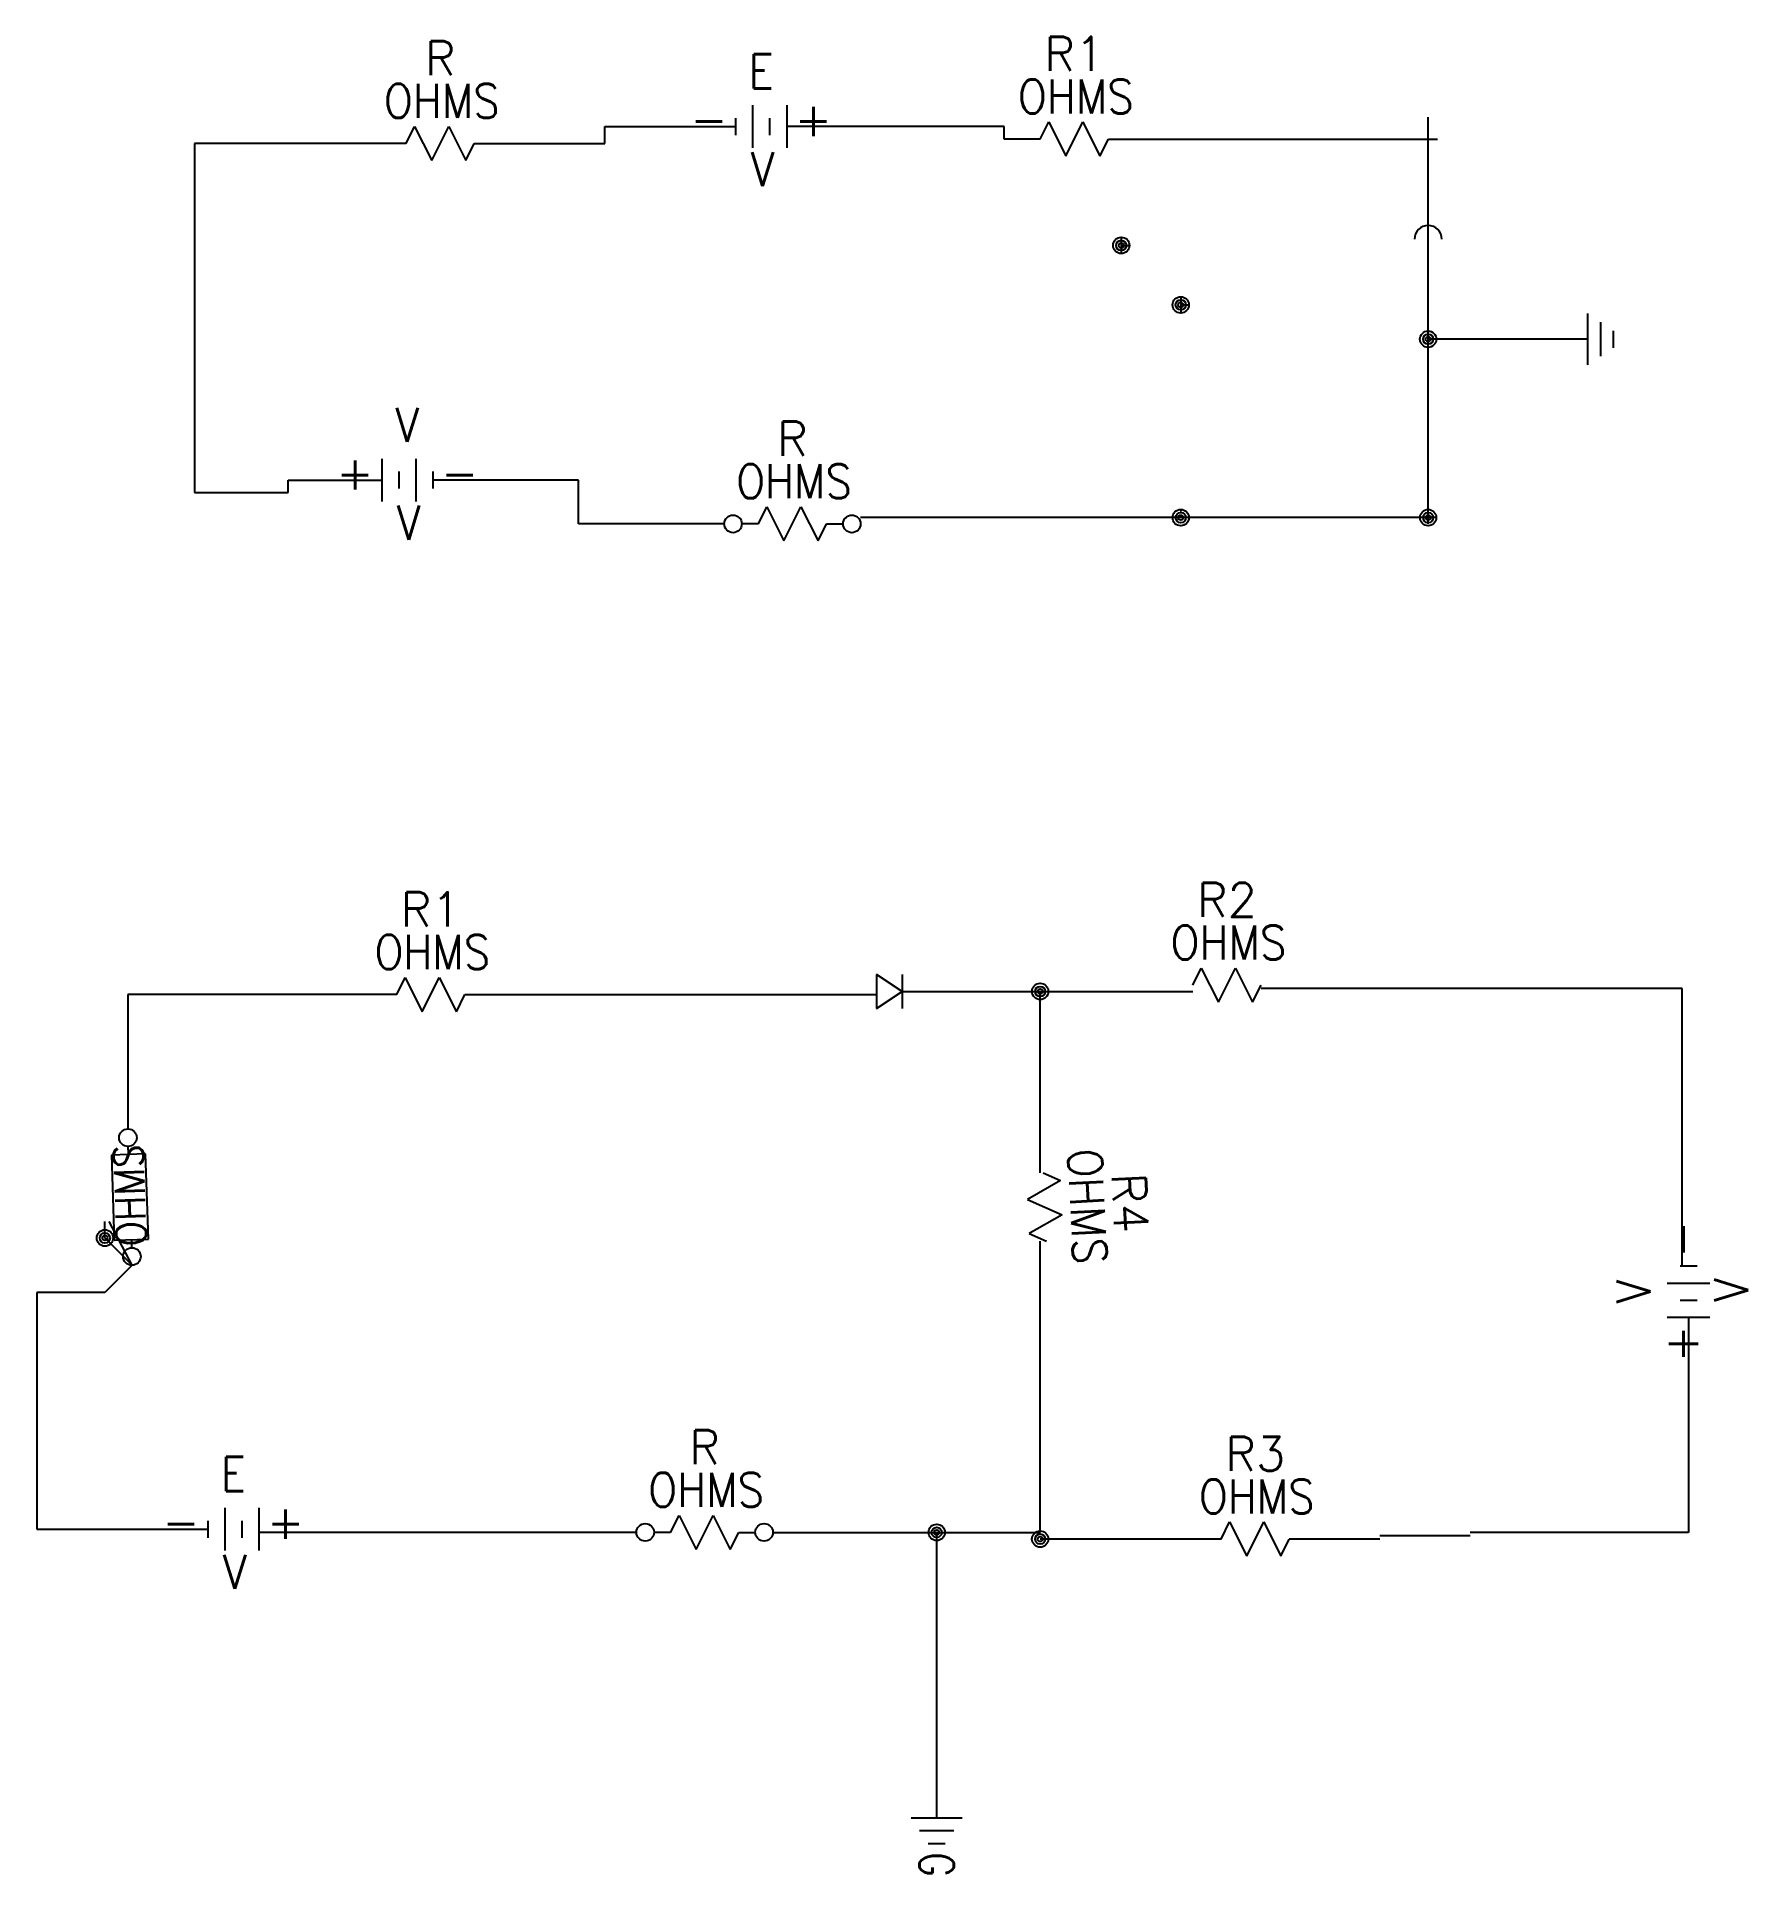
# Model space of a CAD drawing. Header units: inches. Extents: x 5 to 24.5, y 9.3 to 16.
# Drawn here: x 18.27 to 24.55, y 9.26 to 15.99 of the extents above; entities outside this region: 1.
import ezdxf
from ezdxf.enums import TextEntityAlignment as Align

# ---------------------------------------------------------------- set-up
doc = ezdxf.new("R2010")
doc.units = ezdxf.units.IN
doc.header["$MEASUREMENT"] = 0
for name, color, linetype in [('MISC', 7, 'Continuous'), ('SYMS', 7, 'Continuous'), ('TAGS', 150, 'Continuous'), ('TERMS', 123, 'Continuous'), ('WIRES', 7, 'Continuous')]:
    doc.layers.add(name, color=color, linetype=linetype)
doc.styles.add('WD', font='romans.shx')

# ---------------------------------------------------------------- blocks, each defined once
blk = doc.blocks.new('HRE1')
for p, q in [((-0.125, 0), (-0.0938, 0.0625)), ((-0.0938, 0.0625), (-0.0312, -0.0625)), ((-0.0312, -0.0625), (0.0312, 0.0625)), ((0.0312, 0.0625), (0.0938, -0.0625)), ((0.0938, -0.0625), (0.125, 0))]:
    blk.add_line(p, q)
at = {"style": 'WD'}
for tag, width, p in [('INST', 0.7, (0, 0.8883)), ('LOC', 0.7, (0, 0.7187)), ('DESC1', 0.7, (0, 0.5625)), ('DESC2', 0.7, (0, 0.4062)), ('RATING1', 0.9, (0.0055, 0.0938))]:
    blk.add_attdef(tag, text='', height=0.125, dxfattribs=dict(at, width=width)).set_placement(p, align=Align.CENTER)
blk.add_attdef('TAG1', text='', height=0.125, dxfattribs=at).set_placement((0, 0.25), align=Align.CENTER)
for tag, p, height, flags in [('FAMILY', (0.2047, 0.1523), 0.01, 9), ('X4TERM01', (-0.125, 0), 0.0125, 1), ('X1TERM02', (0.125, 0), 0.0125, 1)]:
    blk.add_attdef(tag, p, '', height=height, dxfattribs=dict(at, flags=flags))
at = {"linetype": 'Continuous', "style": 'WD', "flags": 9}
for tag, p in [('ASSYCODE', (0.2188, 0.0625)), ('MFG', (0.2278, 0.0887)), ('CAT', (0.2297, 0.1082))]:
    blk.add_attdef(tag, text='', height=0.01, dxfattribs=at).set_placement(p, align=Align.CENTER)
at = {"linetype": 'Continuous', "style": 'WD', "flags": 8}
blk.add_attdef('TERM01', text='', height=0.125, dxfattribs=at).set_placement((-0.2188, -0.0314), align=Align.TOP_RIGHT)
blk.add_attdef('TERM02', text='', height=0.125, dxfattribs=at).set_placement((0.2188, -0.0314), align=Align.TOP_LEFT)
at = {"style": 'WD', "width": 0.9}
blk.add_attdef('RATING2', text='', height=0.125, dxfattribs=at).set_placement((0.0055, -0.1876), align=Align.TOP_CENTER)
blk = doc.blocks.new('HBA1')
for p, q in [((-0.0312, 0.0781), (-0.0312, -0.0781)), ((0.0938, 0.0781), (0.0938, -0.0781)), ((-0.0938, 0.0312), (-0.0938, -0.0312)), ((0.0312, 0.0312), (0.0312, -0.0312))]:
    blk.add_line(p, q)
at = {"style": 'WD'}
for tag, width, p in [('INST', 0.7, (0.0055, 0.4657)), ('LOC', 0.7, (0.0055, 0.2961)), ('TAG1', 0.9, (0, 0.1399)), ('RATING1', 0.9, (0.0055, -0.2187)), ('DESC1', 0.7, (0, -0.375)), ('DESC2', 0.7, (0, -0.5312))]:
    blk.add_attdef(tag, text='', height=0.125, dxfattribs=dict(at, width=width)).set_placement(p, align=Align.CENTER)
at = {"linetype": 'Continuous', "style": 'WD'}
blk.add_attdef('TERM01', text='', height=0.125, dxfattribs=at).set_placement((-0.1219, 0.0901), align=Align.TOP_RIGHT)
at = {"linetype": 'Continuous', "style": 'WD', "flags": 9}
blk.add_attdef('ASSYCODE', text='', height=0.01, dxfattribs=at).set_placement((0.0013, 0.0589), align=Align.CENTER)
at = {"style": 'WD', "flags": 9}
blk.add_attdef('FAMILY', text='', height=0.01, dxfattribs=at).set_placement((-0.0053, 0.1073), align=Align.CENTER)
at = {"linetype": 'Continuous', "style": 'WD', "flags": 1}
for tag, p in [('MFG', (0, 0.0779)), ('CAT', (0, 0.0968))]:
    blk.add_attdef(tag, text='', height=0.01, dxfattribs=at).set_placement(p, align=Align.MIDDLE)
at = {"linetype": 'Continuous', "style": 'WD'}
blk.add_attdef('TERM02', text='', height=0.125, dxfattribs=at).set_placement((0.1219, 0.0901), align=Align.TOP_LEFT)
at = {"style": 'WD', "flags": 1}
for tag, p in [('X4TERM01', (-0.0938, 0)), ('X1TERM02', (0.0938, 0))]:
    blk.add_attdef(tag, p, '', height=0.0125, dxfattribs=at)
blk = doc.blocks.new('HBA1R')
for p, q in [((-0.0938, 0.0781), (-0.0938, -0.0781)), ((0.0312, 0.0781), (0.0312, -0.0781)), ((-0.0312, 0.0312), (-0.0312, -0.0312)), ((0.0938, 0.0312), (0.0938, -0.0312))]:
    blk.add_line(p, q)
at = {"style": 'WD'}
for tag, width, p in [('INST', 0.7, (0.0055, 0.4657)), ('LOC', 0.7, (0.0055, 0.2961)), ('TAG1', 0.9, (0, 0.1399)), ('RATING1', 0.9, (0.0055, -0.2187)), ('DESC1', 0.7, (0, -0.375)), ('DESC2', 0.7, (0, -0.5312))]:
    blk.add_attdef(tag, text='', height=0.125, dxfattribs=dict(at, width=width)).set_placement(p, align=Align.CENTER)
at = {"linetype": 'Continuous', "style": 'WD'}
blk.add_attdef('TERM01', text='', height=0.125, dxfattribs=at).set_placement((-0.1219, 0.0901), align=Align.TOP_RIGHT)
at = {"style": 'WD', "flags": 9}
blk.add_attdef('FAMILY', text='', height=0.01, dxfattribs=at).set_placement((-0.0053, 0.1073), align=Align.CENTER)
at = {"linetype": 'Continuous', "style": 'WD', "flags": 1}
for tag, p in [('MFG', (0, 0.0779)), ('CAT', (0, 0.0968))]:
    blk.add_attdef(tag, text='', height=0.01, dxfattribs=at).set_placement(p, align=Align.MIDDLE)
at = {"linetype": 'Continuous', "style": 'WD'}
blk.add_attdef('TERM02', text='', height=0.125, dxfattribs=at).set_placement((0.1219, 0.0901), align=Align.TOP_LEFT)
at = {"style": 'WD', "flags": 1}
for tag, p in [('X4TERM01', (-0.0938, 0)), ('X1TERM02', (0.0938, 0))]:
    blk.add_attdef(tag, p, '', height=0.0125, dxfattribs=at)
at = {"linetype": 'Continuous', "style": 'WD', "flags": 9}
blk.add_attdef('ASSYCODE', text='', height=0.01, dxfattribs=at).set_placement((0.0013, 0.0512), align=Align.CENTER)
blk = doc.blocks.new('HRE1T')
for p, q in [((-0.125, 0), (-0.1875, 0)), ((-0.125, 0), (-0.0938, 0.0625)), ((-0.0938, 0.0625), (-0.0312, -0.0625)), ((-0.0312, -0.0625), (0.0312, 0.0625)), ((0.0312, 0.0625), (0.0938, -0.0625)), ((0.0938, -0.0625), (0.125, 0)), ((0.125, 0), (0.1875, 0))]:
    blk.add_line(p, q)
for centre in [(-0.2178, 0), (0.2178, 0)]:
    blk.add_circle(centre, 0.0322)
at = {"style": 'WD'}
for tag, width, p in [('INST', 0.7, (0, 0.8883)), ('LOC', 0.7, (0, 0.7187)), ('DESC1', 0.7, (0, 0.5625)), ('DESC2', 0.7, (0, 0.4062)), ('RATING1', 0.9, (0.0055, 0.0938))]:
    blk.add_attdef(tag, text='', height=0.125, dxfattribs=dict(at, width=width)).set_placement(p, align=Align.CENTER)
blk.add_attdef('TAG1', text='', height=0.125, dxfattribs=at).set_placement((0, 0.25), align=Align.CENTER)
for tag, p, height, flags in [('FAMILY', (0.2047, 0.1523), 0.01, 9), ('X4TERM01', (-0.25, 0), 0.0125, 1), ('X1TERM02', (0.25, 0), 0.0125, 1)]:
    blk.add_attdef(tag, p, '', height=height, dxfattribs=dict(at, flags=flags))
at = {"linetype": 'Continuous', "style": 'WD', "flags": 9}
for tag, p in [('ASSYCODE', (0.2188, 0.0625)), ('MFG', (0.2278, 0.0887)), ('CAT', (0.2297, 0.1082))]:
    blk.add_attdef(tag, text='', height=0.01, dxfattribs=at).set_placement(p, align=Align.CENTER)
at = {"linetype": 'Continuous', "style": 'WD', "flags": 8}
blk.add_attdef('TERM01', text='', height=0.125, dxfattribs=at).set_placement((-0.3125, -0.047), align=Align.TOP_RIGHT)
blk.add_attdef('TERM02', text='', height=0.125, dxfattribs=at).set_placement((0.3125, -0.047), align=Align.TOP_LEFT)
at = {"style": 'WD', "width": 0.9}
blk.add_attdef('RATING2', text='', height=0.125, dxfattribs=at).set_placement((0.0055, -0.125), align=Align.TOP_CENTER)
blk = doc.blocks.new('WDDOT')
for radius in [0.03, 0.0187, 0.00929]:
    blk.add_circle((0, 0), radius)
blk = doc.blocks.new('HGND2')
for p, q in [((0.125, 0.09375), (0.125, -0.09375)), ((0.125, 0), (0, 0)), ((0.171875, 0.0625), (0.171875, -0.0625)), ((0.21875, 0.03125), (0.21875, -0.03125))]:
    blk.add_line(p, q)
at = {"style": 'WD', "width": 0.8}
for tag, p in [('INST', (0.25, 0.3125)), ('LOC', (0.25, 0.15625)), ('TAG1', (0.25, 0)), ('DESC1', (0.25, -0.15625)), ('DESC2', (0.25, -0.3125))]:
    blk.add_attdef(tag, text='', height=0.125, dxfattribs=at).set_placement(p, align=Align.MIDDLE_LEFT)
at = {"style": 'WD', "flags": 1}
for tag in ['ASSYCODE', 'CAT', 'X4TERM01', 'MFG', 'FAMILY']:
    blk.add_attdef(tag, (0, 0), '', height=0.01, dxfattribs=at)
blk = doc.blocks.new('HDI1')
for p, q in [((0.0469, 0), (-0.0469, 0.0625)), ((-0.0469, 0.0625), (-0.0469, -0.0625)), ((-0.0469, -0.0625), (0.0469, 0)), ((0.0469, 0.0625), (0.0469, -0.0625))]:
    blk.add_line(p, q)
at = {"style": 'WD'}
for tag, width, p in [('INST', 0.7, (0, 0.8883)), ('LOC', 0.7, (0, 0.7187)), ('DESC1', 0.7, (0, 0.5625)), ('DESC2', 0.7, (0, 0.4062)), ('RATING1', 0.9, (0.0055, 0.0938))]:
    blk.add_attdef(tag, text='', height=0.125, dxfattribs=dict(at, width=width)).set_placement(p, align=Align.CENTER)
blk.add_attdef('TAG1', text='', height=0.125, dxfattribs=at).set_placement((0, 0.25), align=Align.CENTER)
for tag, p, height, flags in [('WDBLKNAM', (0.2047, 0.1329), 0.01, 9), ('FAMILY', (0.2047, 0.1523), 0.01, 9), ('X4TERM01', (-0.0469, 0), 0.0125, 1), ('X1TERM02', (0.0469, 0), 0.0125, 1)]:
    blk.add_attdef(tag, p, '', height=height, dxfattribs=dict(at, flags=flags))
at = {"linetype": 'Continuous', "style": 'WD', "flags": 9}
for tag, p in [('ASSYCODE', (0.2188, 0.0625)), ('MFG', (0.2278, 0.0887)), ('CAT', (0.2297, 0.1082))]:
    blk.add_attdef(tag, text='', height=0.01, dxfattribs=at).set_placement(p, align=Align.CENTER)
at = {"linetype": 'Continuous', "style": 'WD', "flags": 8}
blk.add_attdef('TERM01', text='', height=0.125, dxfattribs=at).set_placement((-0.125, -0.0312), align=Align.TOP_RIGHT)
blk.add_attdef('TERM02', text='', height=0.125, dxfattribs=at).set_placement((0.1094, -0.0314), align=Align.TOP_LEFT)
at = {"style": 'WD', "width": 0.9}
blk.add_attdef('RATING2', text='', height=0.125, dxfattribs=at).set_placement((0.0055, -0.1876), align=Align.TOP_CENTER)
blk = doc.blocks.new('HRE1TB')
for p, q in [((-0.1562, 0), (-0.1875, 0)), ((-0.1562, 0.0625), (-0.1562, -0.0625)), ((0.1562, 0.0625), (-0.1562, 0.0625)), ((0.1562, -0.0625), (0.1562, 0.0625)), ((0.1562, 0), (0.1875, 0)), ((-0.1562, -0.0625), (0.1562, -0.0625))]:
    blk.add_line(p, q)
for centre in [(-0.2178, 0), (0.2178, 0)]:
    blk.add_circle(centre, 0.0322)
at = {"style": 'WD', "width": 0.7}
for tag, p in [('INST', (0, 0.7633)), ('LOC', (0, 0.5937)), ('DESC1', (0, 0.4375)), ('DESC2', (0, 0.2812))]:
    blk.add_attdef(tag, text='', height=0.125, dxfattribs=at).set_placement(p, align=Align.CENTER)
at = {"style": 'WD'}
blk.add_attdef('TAG1', text='', height=0.125, dxfattribs=at).set_placement((0, 0.125), align=Align.CENTER)
for tag, p, height, flags in [('FAMILY', (0.2047, 0.1523), 0.01, 9), ('X4TERM01', (-0.25, 0), 0.0125, 1), ('X1TERM02', (0.25, 0), 0.0125, 1)]:
    blk.add_attdef(tag, p, '', height=height, dxfattribs=dict(at, flags=flags))
at = {"linetype": 'Continuous', "style": 'WD', "flags": 9}
for tag, p in [('ASSYCODE', (0.2188, 0.0625)), ('MFG', (0.2278, 0.0887)), ('CAT', (0.2297, 0.1082))]:
    blk.add_attdef(tag, text='', height=0.01, dxfattribs=at).set_placement(p, align=Align.CENTER)
at = {"style": 'WD', "width": 0.9}
blk.add_attdef('RATING1', text='', height=0.11, dxfattribs=at).set_placement((0.0055, 0), align=Align.MIDDLE)
at = {"linetype": 'Continuous', "style": 'WD', "flags": 8}
blk.add_attdef('TERM01', text='', height=0.125, dxfattribs=at).set_placement((-0.3125, -0.0314), align=Align.TOP_RIGHT)
blk.add_attdef('TERM02', text='', height=0.125, dxfattribs=at).set_placement((0.3125, -0.0314), align=Align.TOP_LEFT)
at = {"style": 'WD', "width": 0.9}
blk.add_attdef('RATING2', text='', height=0.125, dxfattribs=at).set_placement((0.0055, -0.125), align=Align.TOP_CENTER)

msp = doc.modelspace()

# ---------------------------------------------------------------- linework, layer by layer
at = {"layer": 'WIRES'}
for p, q in [((23.3748, 14.3121), (23.3748, 15.6996)), ((20.3571, 15.6029), (20.3571, 15.6652)), ((20.3571, 15.6652), (20.8359, 15.6652)), ((21.8203, 15.6652), (21.0234, 15.6652)), ((21.8203, 15.6194), (21.8203, 15.6652)), ((21.9526, 15.6194), (21.8203, 15.6194)), ((22.2026, 15.6194), (23.4092, 15.6194)), ((19.6282, 15.6029), (18.8519, 15.6029)), ((18.8519, 15.6029), (18.8519, 14.3235)), ((19.8782, 15.6029), (20.3571, 15.6029)), ((22.2498, 15.2595), (22.2498, 15.1995)), ((22.2498, 15.2295), (22.2798, 15.2295)), ((22.4679, 15.0416), (22.4679, 14.9816)), ((22.4679, 15.0116), (22.4979, 15.0116)), ((23.8344, 14.8858), (23.3748, 14.8858)), ((19.1953, 14.3235), (19.1953, 14.3694)), ((19.1953, 14.3694), (19.5387, 14.3694)), ((20.2604, 14.3694), (19.7262, 14.3694)), ((20.2604, 14.2089), (20.2604, 14.3694)), ((18.8519, 14.3235), (19.1953, 14.3235)), ((23.3748, 14.2089), (23.3748, 14.3121)), ((20.7945, 14.2089), (20.2604, 14.2089)), ((23.4048, 14.2318), (21.2945, 14.2318)), ((22.4679, 14.2618), (22.4679, 14.2547)), ((19.5936, 12.4836), (18.6086, 12.4836)), ((18.6086, 12.4836), (18.6086, 12.2375)), ((19.8436, 12.4836), (21.3528, 12.4836)), ((21.4466, 12.4953), (22.5121, 12.4953)), ((21.9525, 11.8299), (21.9525, 12.4953)), ((24.3058, 12.5055), (22.7621, 12.5055)), ((24.3058, 11.489), (24.3058, 12.5055)), ((18.6086, 12.2375), (18.6086, 11.9914)), ((18.5241, 11.5917), (18.5241, 11.6517)), ((18.6241, 11.4917), (18.5392, 11.6517)), ((18.6241, 11.4917), (18.5241, 11.5917)), ((21.9525, 11.0465), (21.9525, 11.5803)), ((18.6241, 11.4917), (18.5241, 11.3917)), ((18.5241, 11.3917), (18.2741, 11.3917)), ((18.2741, 11.3917), (18.2741, 10.5244)), ((24.3297, 11.3015), (24.3297, 10.5122)), ((21.9525, 10.5127), (21.9525, 11.0465)), ((18.2741, 10.5244), (18.9011, 10.5244)), ((20.4726, 10.5127), (19.0886, 10.5127)), ((20.9726, 10.5127), (21.9525, 10.5127)), ((21.5732, 9.5905), (21.5732, 10.5127)), ((24.3297, 10.5122), (23.5293, 10.5122)), ((22.6159, 10.4883), (21.9525, 10.4883)), ((23.1976, 10.4883), (22.8659, 10.4883)), ((23.5293, 10.5002), (23.1976, 10.5002))]:
    msp.add_line(p, q, dxfattribs=at)
msp.add_arc((23.3748, 15.2524), 0.05, 0, 180, dxfattribs=at)

# ---------------------------------------------------------------- block references
at = {"layer": 'SYMS'}
ref = msp.add_blockref('HRE1', (19.7532, 15.6029), dxfattribs=at)
ref.add_attrib('RATING1', 'OHMS', dxfattribs={"layer": 'MISC', "height": 0.125, "style": 'WD', "width": 0.9}).set_placement((19.7588, 15.6966), align=Align.CENTER)
ref.add_attrib('TAG1', 'R', dxfattribs={"layer": 'TAGS', "height": 0.125, "style": 'WD'}).set_placement((19.7532, 15.8529), align=Align.CENTER)
ref = msp.add_blockref('HRE1', (22.0776, 15.6194), dxfattribs=at)
ref.add_attrib('RATING1', 'OHMS', dxfattribs={"layer": 'MISC', "height": 0.125, "style": 'WD', "width": 0.9}).set_placement((22.0831, 15.7131), align=Align.CENTER)
ref.add_attrib('TAG1', 'R1', dxfattribs={"layer": 'TAGS', "height": 0.125, "style": 'WD'}).set_placement((22.0776, 15.8694), align=Align.CENTER)
ref = msp.add_blockref('HBA1', (20.9297, 15.6652), dxfattribs=at)
ref.add_attrib('RATING1', 'V', dxfattribs={"layer": 'MISC', "height": 0.125, "style": 'WD', "width": 0.9}).set_placement((20.9352, 15.4465), align=Align.CENTER)
ref.add_attrib('TERM02', '+', dxfattribs={"layer": 'TERMS', "linetype": 'Continuous', "height": 0.125, "style": 'WD'}).set_placement((21.0516, 15.7553), align=Align.TOP_LEFT)
ref.add_attrib('TERM01', '-', dxfattribs={"layer": 'TERMS', "linetype": 'Continuous', "height": 0.125, "style": 'WD'}).set_placement((20.8078, 15.7553), align=Align.TOP_RIGHT)
ref.add_attrib('TAG1', 'E', dxfattribs={"layer": 'TAGS', "height": 0.125, "style": 'WD', "width": 0.9}).set_placement((20.9297, 15.8051), align=Align.CENTER)
for name, p in [('WDDOT', (22.2498, 15.2295)), ('WDDOT', (22.4679, 15.0116)), ('HGND2', (23.8344, 14.8858)), ('WDDOT', (23.3748, 14.8858)), ('WDDOT', (22.4679, 14.2318)), ('WDDOT', (23.3748, 14.2318)), ('HDI1', (21.3997, 12.4953)), ('WDDOT', (21.9525, 12.4953)), ('WDDOT', (18.5241, 11.5917)), ('WDDOT', (21.5732, 10.5127)), ('WDDOT', (21.9525, 10.4883))]:
    msp.add_blockref(name, p, dxfattribs=at)
ref = msp.add_blockref('HBA1R', (19.6325, 14.3694), dxfattribs=at)
ref.add_attrib('RATING1', 'V', dxfattribs={"layer": 'MISC', "height": 0.125, "style": 'WD', "width": 0.9}).set_placement((19.638, 14.1507), align=Align.CENTER)
ref.add_attrib('TERM02', '-', dxfattribs={"layer": 'TERMS', "linetype": 'Continuous', "height": 0.125, "style": 'WD'}).set_placement((19.7544, 14.4595), align=Align.TOP_LEFT)
ref.add_attrib('TERM01', '+', dxfattribs={"layer": 'TERMS', "linetype": 'Continuous', "height": 0.125, "style": 'WD'}).set_placement((19.5106, 14.4595), align=Align.TOP_RIGHT)
ref.add_attrib('TAG1', 'V', dxfattribs={"layer": 'TAGS', "height": 0.125, "style": 'WD', "width": 0.9}).set_placement((19.6325, 14.5093), align=Align.CENTER)
ref = msp.add_blockref('HRE1T', (21.0445, 14.2089), dxfattribs=at)
ref.add_attrib('RATING1', 'OHMS', dxfattribs={"layer": 'MISC', "height": 0.125, "style": 'WD', "width": 0.9}).set_placement((21.05, 14.3026), align=Align.CENTER)
ref.add_attrib('TAG1', 'R', dxfattribs={"layer": 'TAGS', "height": 0.125, "style": 'WD'}).set_placement((21.0445, 14.4589), align=Align.CENTER)
ref = msp.add_blockref('HRE1', (19.7186, 12.4836), dxfattribs=at)
ref.add_attrib('RATING1', 'OHMS', dxfattribs={"layer": 'MISC', "height": 0.125, "style": 'WD', "width": 0.9}).set_placement((19.7241, 12.5774), align=Align.CENTER)
ref.add_attrib('TAG1', 'R1', dxfattribs={"layer": 'TAGS', "height": 0.125, "style": 'WD'}).set_placement((19.7186, 12.7336), align=Align.CENTER)
ref = msp.add_blockref('HRE1', (22.6371, 12.5186), dxfattribs=at)
ref.add_attrib('RATING1', 'OHMS', dxfattribs={"layer": 'MISC', "height": 0.125, "style": 'WD', "width": 0.9}).set_placement((22.6427, 12.6123), align=Align.CENTER)
ref.add_attrib('TAG1', 'R2', dxfattribs={"layer": 'TAGS', "height": 0.125, "style": 'WD'}).set_placement((22.6371, 12.7686), align=Align.CENTER)
ref = msp.add_blockref('HRE1TB', (18.6157, 11.7415), dxfattribs=dict(at, rotation=91.91068396981035))
ref.add_attrib('RATING1', 'OHMS', dxfattribs={"layer": 'MISC', "height": 0.11, "rotation": 91.91068, "style": 'WD', "width": 0.9}).set_placement((18.6155, 11.747), align=Align.MIDDLE)
ref = msp.add_blockref('HRE1', (21.9697, 11.7051), dxfattribs=dict(at, rotation=272.9131775872926))
ref.add_attrib('RATING1', 'OHMS', dxfattribs={"layer": 'MISC', "height": 0.125, "rotation": 272.91318, "style": 'WD', "width": 0.9}).set_placement((22.0636, 11.7043), align=Align.CENTER)
ref.add_attrib('TAG1', 'R4', dxfattribs={"layer": 'TAGS', "height": 0.125, "rotation": 272.91318, "style": 'WD'}).set_placement((22.2194, 11.7178), align=Align.CENTER)
ref = msp.add_blockref('HBA1R', (24.3296, 11.3953), dxfattribs=dict(at, rotation=90))
ref.add_attrib('RATING1', 'V', dxfattribs={"layer": 'MISC', "height": 0.125, "rotation": 90, "style": 'WD', "width": 0.9}).set_placement((24.5484, 11.4008), align=Align.CENTER)
ref.add_attrib('TERM02', '-', dxfattribs={"layer": 'TERMS', "linetype": 'Continuous', "height": 0.125, "rotation": 90, "style": 'WD'}).set_placement((24.2396, 11.5172), align=Align.TOP_LEFT)
ref.add_attrib('TERM01', '+', dxfattribs={"layer": 'TERMS', "linetype": 'Continuous', "height": 0.125, "rotation": 90, "style": 'WD'}).set_placement((24.2396, 11.2734), align=Align.TOP_RIGHT)
ref.add_attrib('TAG1', 'V', dxfattribs={"layer": 'TAGS', "height": 0.125, "rotation": 90, "style": 'WD', "width": 0.9}).set_placement((24.1897, 11.3953), align=Align.CENTER)
ref = msp.add_blockref('HRE1', (5.4158, 10.6795), dxfattribs=dict(at, rotation=98.62251289181778))
ref.add_attrib('RATING1', 'OHMS', dxfattribs={"layer": 'MISC', "height": 0.125, "rotation": 98.62251, "style": 'WD', "width": 0.9}).set_placement((5.3805, 10.9126), align=Align.CENTER)
ref.add_attrib('TAG1', 'R3', dxfattribs={"layer": 'TAGS', "height": 0.125, "rotation": 98.62251, "style": 'WD'}).set_placement((5.1686, 10.6421), align=Align.CENTER)
ref = msp.add_blockref('HRE1T', (20.7226, 10.5127), dxfattribs=at)
ref.add_attrib('RATING1', 'OHMS', dxfattribs={"layer": 'MISC', "height": 0.125, "style": 'WD', "width": 0.9}).set_placement((20.7281, 10.6065), align=Align.CENTER)
ref.add_attrib('TAG1', 'R', dxfattribs={"layer": 'TAGS', "height": 0.125, "style": 'WD'}).set_placement((20.7226, 10.7627), align=Align.CENTER)
ref = msp.add_blockref('HRE1', (22.7409, 10.4883), dxfattribs=at)
ref.add_attrib('RATING1', 'OHMS', dxfattribs={"layer": 'MISC', "height": 0.125, "style": 'WD', "width": 0.9}).set_placement((22.7464, 10.5821), align=Align.CENTER)
ref.add_attrib('TAG1', 'R3', dxfattribs={"layer": 'TAGS', "height": 0.125, "style": 'WD'}).set_placement((22.7409, 10.7383), align=Align.CENTER)
ref = msp.add_blockref('HBA1', (18.9948, 10.5244), dxfattribs=at)
ref.add_attrib('RATING1', 'V', dxfattribs={"layer": 'MISC', "height": 0.125, "style": 'WD', "width": 0.9}).set_placement((19.0003, 10.3056), align=Align.CENTER)
ref.add_attrib('TERM02', '+', dxfattribs={"layer": 'TERMS', "linetype": 'Continuous', "height": 0.125, "style": 'WD'}).set_placement((19.1167, 10.6145), align=Align.TOP_LEFT)
ref.add_attrib('TERM01', '-', dxfattribs={"layer": 'TERMS', "linetype": 'Continuous', "height": 0.125, "style": 'WD'}).set_placement((18.8729, 10.6145), align=Align.TOP_RIGHT)
ref.add_attrib('TAG1', 'E', dxfattribs={"layer": 'TAGS', "height": 0.125, "style": 'WD', "width": 0.9}).set_placement((18.9948, 10.6643), align=Align.CENTER)
ref = msp.add_blockref('HGND2', (21.5732, 9.5905), dxfattribs=dict(at, rotation=270))
ref.add_attrib('TAG1', 'G', dxfattribs={"layer": 'TAGS', "height": 0.125, "rotation": 270, "style": 'WD', "width": 0.8}).set_placement((21.5732, 9.3405), align=Align.MIDDLE_LEFT)

doc.saveas('drawing.dxf')
